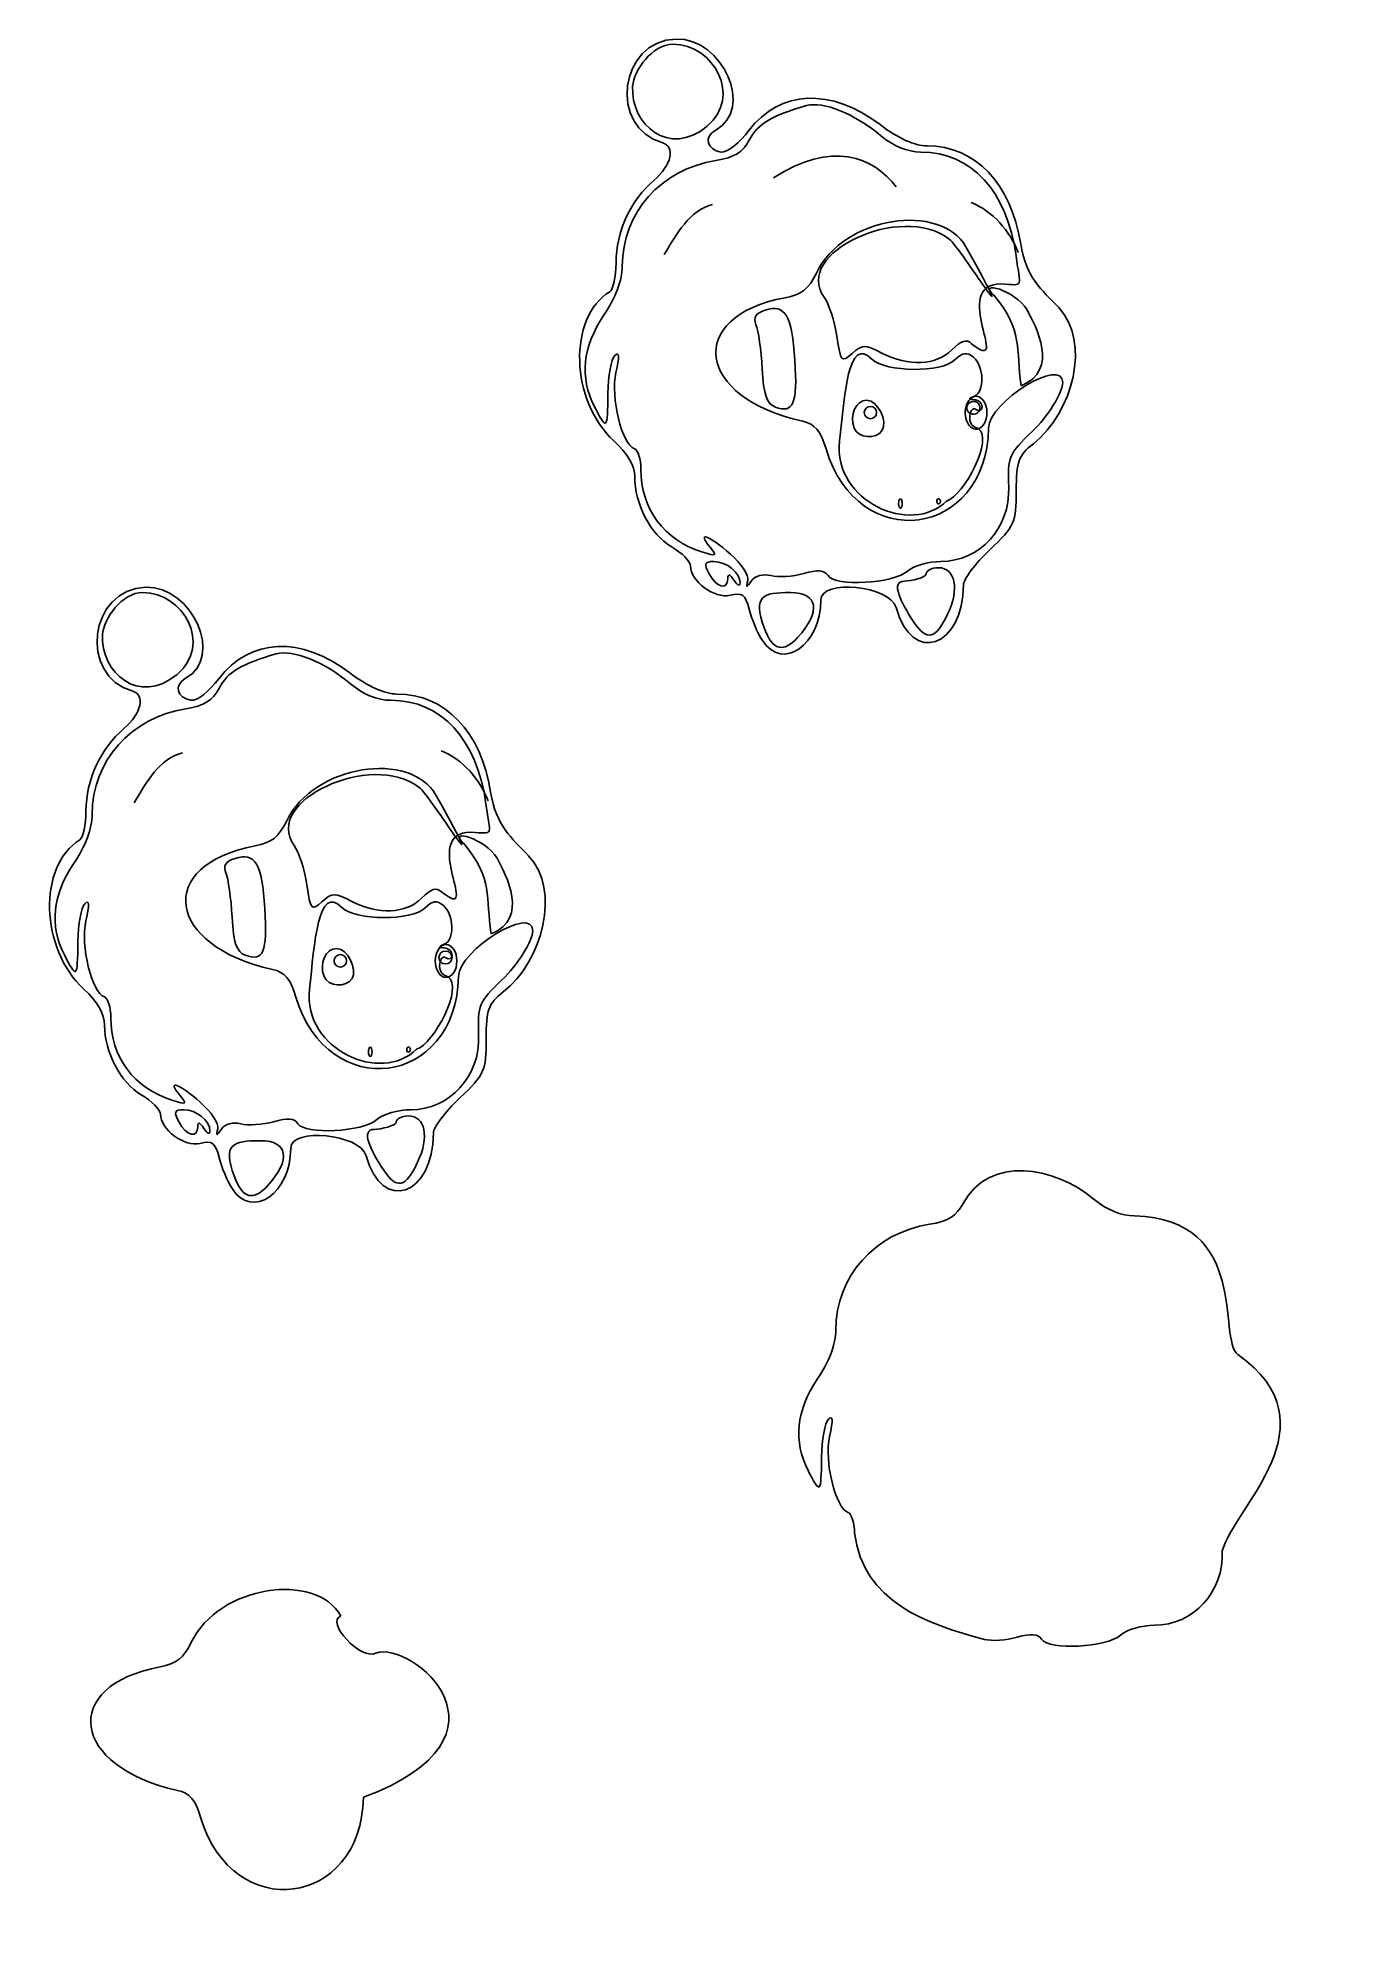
# Model space of a CAD drawing. Extents: x 161 to 871, y 273 to 619.
# Drawn here: x 633.5 to 871.3, y 273.1 to 618.6 of the extents above.
import ezdxf

# ---------------------------------------------------------------- set-up
doc = ezdxf.new("R2010")
doc.units = 0
doc.layers.add('Layer_1', color=7, linetype='CONTINUOUS')

msp = doc.modelspace()

# ---------------------------------------------------------------- linework, layer by layer
at = {"layer": 'Layer_1', "color": 7}
for points in [[(756.073962, 602.456258)], [(814.663009, 568.802466)], [(772.138879, 559.557014)], [(805.319974, 552.973084)], [(787.109593, 549.991389)], [(804.828087, 552.038829)], [(782.975546, 547.150819)], [(791.455995, 534.204084)], [(798.459866, 534.227876)], [(799.89224, 533.800091)], [(759.857355, 519.597128)], [(767.726651, 520.137609)], [(800.114068, 513.093146)], [(766.192391, 508.234762)], [(772.642029, 508.802882)], [(659.0016, 502.055065)], [(717.590665, 468.401272)], [(675.066529, 459.15582)], [(690.037228, 449.590195)], [(685.903181, 446.749625)], [(662.785002, 419.195934)], [(670.654318, 419.736416)], [(703.041704, 412.691953)], [(669.120038, 407.833569)], [(675.569679, 408.401688)], [(806.847449, 325.324176)], [(693.139578, 296.401776)]]:
    msp.add_lwpolyline(points, close=True, dxfattribs=at)
msp.add_lwpolyline([(702.820006, 433.398898), (702.819865, 433.398869)], dxfattribs=at)
for points in [[(750.36729, 618.403507), (758.928005, 618.646918), (764.698252, 605.548233), (757.637572, 601.733395)], [(747.9447, 599.37035), (737.95557, 602.208369), (739.938192, 618.106983), (750.36729, 618.403507)], [(749.788126, 617.44731), (746.030951, 617.445071), (742.592551, 612.65418), (742.424542, 609.756321)], [(756.073962, 602.456258), (762.565966, 607.887156), (757.250323, 617.451761), (749.788126, 617.44731)], [(742.424542, 609.756321), (742.020593, 602.788989), (749.096014, 596.618844), (756.073962, 602.456258)], [(763.712651, 601.654564), (769.4169, 609.133209), (778.790047, 609.55149), (787.731403, 602.7264)], [(774.243553, 606.208819), (767.98705, 604.452132), (765.295004, 602.84418), (763.813259, 599.978778)], [(787.841739, 600.725906), (783.100443, 604.724088), (777.293994, 607.065307), (774.243553, 606.208819)], [(757.637572, 601.733395), (755.396271, 600.522435), (756.039373, 598.139206), (758.568861, 597.713244)], [(758.568861, 597.713244), (759.728222, 597.517937), (762.059254, 599.486825), (763.712651, 601.654564)], [(787.731403, 602.7264), (790.992085, 600.237468), (794.073572, 598.849483), (796.338658, 598.849483)], [(746.340868, 592.540044), (749.57777, 595.311676), (750.278628, 598.707269), (747.9447, 599.37035)], [(763.813259, 599.978778), (762.616276, 597.664091), (761.068202, 596.700369), (757.675426, 596.157846)], [(768.237208, 592.993389), (778.74914, 599.938157), (786.677973, 596.784472), (790.658734, 591.315364)], [(795.227267, 597.708879), (792.762469, 597.711628), (790.151343, 598.778306), (787.841739, 600.725906)], [(796.338658, 598.849483), (805.156594, 598.849483), (811.740515, 591.961238), (813.488111, 580.907339)], [(757.675426, 596.157846), (747.584895, 594.544309), (740.523971, 586.580031), (740.523971, 576.812098)], [(812.6373, 578.703175), (811.014707, 590.566252), (804.481186, 597.698589), (795.227267, 597.708879)], [(739.387726, 577.440425), (739.387726, 583.142173), (742.085634, 588.896476), (746.340868, 592.540044)], [(748.21301, 578.917672), (750.448304, 582.689622), (752.849008, 587.063792), (757.051815, 588.092088)], [(800.410643, 581.76258), (791.650417, 588.548693), (771.616692, 579.183591), (777.511874, 571.121461)], [(776.078237, 575.539285), (781.079587, 586.027219), (798.902444, 588.534066), (803.468769, 580.342252)], [(804.427209, 588.479726), (808.469544, 586.781575), (811.45696, 583.327871), (813.050668, 579.30531)], [(803.468769, 580.342252), (814.830959, 559.958882), (802.586928, 580.076646), (800.410643, 581.76258)], [(813.488111, 580.907339), (814.471571, 574.686765), (817.297943, 572.535723), (820.44953, 569.216069)], [(738.235256, 572.137937), (738.869117, 572.529685), (739.387726, 574.915805), (739.387726, 577.440425)], [(809.889293, 573.557726), (814.253771, 573.295521), (813.4502, 572.759802), (812.6373, 578.703175)], [(740.523971, 576.812098), (740.523971, 574.267323), (739.293568, 571.0068), (737.115267, 567.779159)], [(770.367288, 571.03662), (773.331097, 571.592636), (774.717452, 572.685676), (776.078237, 575.539285)], [(804.493984, 562.603493), (812.116871, 556.695468), (800.321304, 573.450661), (809.889293, 573.557726)], [(814.663009, 568.802466), (812.560728, 572.412643), (805.401346, 574.345587), (808.576007, 571.486706)], [(739.002478, 544.797666), (730.976374, 552.179452), (730.549596, 567.38795), (738.235256, 572.137937)], [(773.57137, 548.414504), (754.022248, 552.705874), (751.916234, 567.575206), (770.367288, 571.03662)], [(777.511874, 571.121461), (778.364838, 569.954948), (779.40093, 566.745194), (779.8143, 563.988643)], [(808.576007, 571.486706), (814.049178, 564.925521), (812.561956, 561.711827), (813.559853, 554.915027)], [(737.115267, 567.779159), (733.25793, 562.063663), (732.689161, 556.3908), (735.440094, 551.071077)], [(766.689568, 568.749487), (764.940087, 568.194236), (764.450362, 567.416296), (765.009128, 566.080101)], [(772.138879, 559.557014), (771.611817, 567.834378), (770.375778, 569.919458), (766.689568, 568.749487)], [(813.559853, 554.915027), (820.668617, 557.778076), (816.289084, 565.732687), (814.663009, 568.802466)], [(820.44953, 569.216069), (826.38919, 562.959638), (823.066549, 550.00732), (815.806704, 544.294431)], [(765.009128, 566.080101), (765.442848, 565.042932), (765.953575, 561.402), (766.144074, 557.989172)], [(779.8143, 563.988643), (780.523257, 559.260992), (780.681135, 559.081077), (782.598186, 560.815965)], [(786.238551, 559.790022), (781.847447, 564.181143), (781.247741, 553.201483), (780.323573, 544.795824)], [(800.858032, 561.467254), (802.593374, 563.202595), (803.584996, 563.512479), (804.493984, 562.603493)], [(737.904679, 553.49742), (737.952613, 556.675625), (738.521833, 559.805981), (739.169586, 560.453726)], [(739.169586, 560.453726), (739.982407, 561.266561), (740.045724, 560.294135), (739.373936, 557.315631)], [(782.598186, 560.815965), (784.453958, 562.495408), (784.930666, 562.499972), (788.086086, 560.868123)], [(801.514071, 559.688542), (799.091544, 557.266025), (788.693454, 557.335049), (786.238551, 559.790022)], [(788.086086, 560.868123), (792.905417, 558.375931), (798.005996, 558.615203), (800.858032, 561.467254)], [(804.841617, 560.117537), (803.621503, 561.130157), (802.857124, 561.031597), (801.514071, 559.688542)], [(805.005289, 553.016324), (806.918944, 553.788454), (806.810715, 558.483335), (804.841617, 560.117537)], [(821.196822, 555.501543), (821.196822, 560.299465), (807.714054, 552.001861), (807.611607, 547.150819)], [(739.373936, 557.315631), (738.349356, 552.772772), (740.442543, 544.14788), (742.756859, 543.376431)], [(766.144074, 557.989172), (766.410219, 553.221439), (766.970376, 551.606287), (768.562313, 551.016737)], [(768.562313, 551.016737), (771.884563, 549.786331), (772.645351, 551.60297), (772.138879, 559.557014)], [(735.440094, 551.071077), (737.719846, 546.662523), (737.802802, 546.744189), (737.904679, 553.49742)], [(805.319974, 552.973084), (804.515605, 552.973084), (803.790439, 552.240506), (803.48262, 551.116948)], [(804.177958, 552.49302), (804.064402, 552.591099), (804.340157, 552.747855), (805.005289, 553.016324)], [(806.726224, 552.092418), (806.353264, 552.656299), (805.847421, 552.973084), (805.319974, 552.973084)], [(815.556243, 546.491055), (818.453293, 549.246954), (821.196822, 553.68017), (821.196822, 555.501543)], [(782.975546, 547.150819), (782.057387, 549.543487), (783.309852, 552.263868), (785.329603, 552.263868)], [(785.973356, 551.127628), (785.348427, 551.127628), (784.837123, 550.616315), (784.837123, 549.991389)], [(784.837123, 549.991389), (784.837123, 549.366463), (785.348427, 548.85515), (785.973356, 548.85515)], [(785.329603, 552.263868), (787.317276, 552.263868), (789.138289, 548.369518), (788.136517, 546.748611)], [(787.109593, 549.991389), (787.109593, 550.616315), (786.598285, 551.127628), (785.973356, 551.127628)], [(785.973356, 548.85515), (786.598285, 548.85515), (787.109593, 549.366463), (787.109593, 549.991389)], [(803.48262, 551.116948), (803.174802, 549.993391), (803.34495, 548.70012), (803.913725, 547.840186)], [(803.714482, 551.315411), (803.527916, 550.877512), (803.631041, 550.373467), (803.975771, 550.038314)], [(804.828087, 552.038829), (804.340565, 552.038829), (803.901048, 551.753311), (803.714482, 551.315411)], [(803.975771, 550.038314), (804.3205, 549.70316), (804.838946, 549.602899), (805.289357, 549.784283)], [(804.153115, 549.016894), (804.153115, 550.251553), (804.66442, 550.945729), (805.289349, 550.559509)], [(805.005289, 552.353556), (804.534177, 552.38332), (804.2584, 552.423572), (804.177958, 552.49302)], [(805.680403, 551.695595), (805.454355, 551.915364), (805.147768, 552.038829), (804.828087, 552.038829)], [(806.425583, 551.060561), (806.425583, 551.722394), (805.786452, 552.304261), (805.005289, 552.353556)], [(805.289349, 550.559509), (805.914278, 550.173288), (806.425583, 550.398784), (806.425583, 551.060561)], [(805.289357, 549.784283), (805.739768, 549.965667), (806.033444, 550.392975), (806.033444, 550.866954)], [(806.033444, 550.866954), (806.033444, 551.177755), (805.906451, 551.475826), (805.680403, 551.695595)], [(806.081031, 547.188398), (806.824172, 547.653791), (807.308712, 548.750173), (807.308712, 549.966302)], [(807.308712, 549.966302), (807.308712, 550.763751), (807.099185, 551.528537), (806.726224, 552.092418)], [(777.835363, 543.341225), (776.838543, 546.668334), (775.778051, 547.930091), (773.57137, 548.414504)], [(807.611607, 547.150819), (807.184097, 526.90748), (783.66073, 523.89788), (777.835363, 543.341225)], [(788.136517, 546.748611), (787.072008, 545.026195), (783.706484, 545.246022), (782.975546, 547.150819)], [(799.892235, 533.800063), (803.091144, 534.733427), (808.64782, 545.275757), (805.673854, 547.100617)], [(803.913725, 547.840186), (804.4825, 546.980253), (805.337891, 546.723005), (806.081031, 547.188398)], [(805.673854, 547.100617), (804.892691, 547.361972), (804.153115, 547.782236), (804.153115, 549.016894)], [(811.295362, 536.354646), (811.067825, 541.82778), (811.343494, 542.483575), (815.556243, 546.491055)], [(742.796433, 538.227808), (742.796433, 540.26589), (741.512611, 542.489046), (739.002478, 544.797666)], [(742.756859, 543.376431), (743.403555, 543.160998), (743.932672, 541.476765), (743.932672, 539.633991)], [(780.323573, 544.795824), (779.097719, 533.646198), (793.539765, 527.390277), (799.89224, 533.800091)], [(815.806704, 544.294431), (813.074309, 542.144268), (812.674877, 541.041676), (812.674877, 535.649414)], [(743.932672, 539.633991), (743.932672, 532.296822), (748.11511, 526.694372), (755.286111, 524.425861)], [(749.501229, 525.44812), (745.71702, 527.683521), (742.796433, 533.250312), (742.796433, 538.227808)], [(798.862153, 522.721757), (805.996613, 522.721757), (811.606411, 528.872854), (811.295362, 536.354646)], [(812.674877, 535.649414), (812.674877, 529.856476), (812.372017, 529.180668), (807.845876, 524.87365)], [(791.14666, 533.677023), (791.094836, 533.357982), (791.123482, 532.990749), (791.21924, 532.746566)], [(791.455995, 534.204084), (791.320572, 534.204084), (791.198484, 533.996064), (791.14666, 533.677023)], [(791.21924, 532.746566), (791.314998, 532.502382), (791.459011, 532.429335), (791.584125, 532.561486)], [(791.692749, 533.954014), (791.629958, 534.114131), (791.544795, 534.204084), (791.455995, 534.204084)], [(791.584125, 532.561486), (791.709239, 532.693638), (791.790816, 533.004962), (791.790816, 533.35029)], [(791.790816, 533.35029), (791.790816, 533.57673), (791.75554, 533.793896), (791.692749, 533.954014)], [(798.150531, 533.931005), (798.098707, 533.751303), (798.127353, 533.544456), (798.223111, 533.406918)], [(798.459866, 534.227876), (798.324443, 534.227876), (798.202355, 534.110707), (798.150531, 533.931005)], [(798.223111, 533.406918), (798.318869, 533.26938), (798.462882, 533.228235), (798.587996, 533.302671)], [(798.794687, 533.74697), (798.794687, 534.012567), (798.644782, 534.227876), (798.459866, 534.227876)], [(798.587996, 533.302671), (798.71311, 533.377106), (798.794687, 533.552462), (798.794687, 533.74697)], [(753.022545, 521.908668), (753.022545, 522.711326), (751.437952, 524.304085), (749.501229, 525.44812)], [(756.567278, 525.398343), (754.110814, 528.358195), (756.351476, 527.572035), (760.331341, 524.077682)], [(755.286111, 524.425861), (757.822632, 523.623458), (757.956172, 523.724825), (756.567278, 525.398343)], [(760.280417, 516.541946), (757.449332, 515.831414), (753.022545, 519.104721), (753.022545, 521.908668)], [(757.30026, 522.721757), (755.567155, 522.721757), (755.42042, 522.33806), (756.431252, 520.449279)], [(762.095027, 518.801754), (762.122239, 520.660488), (759.600873, 522.721757), (757.30026, 522.721757)], [(760.331341, 524.077682), (762.328925, 522.323773), (763.76359, 520.150734), (763.519484, 519.248665)], [(792.669478, 520.907641), (793.771994, 521.905408), (796.558697, 522.721757), (798.862153, 522.721757)], [(807.845876, 524.87365), (805.189929, 522.34628), (803.016879, 519.481417), (803.016879, 518.507263)], [(756.431252, 520.449279), (757.787343, 517.915417), (759.830528, 517.407194), (759.857355, 519.597128)], [(759.857355, 519.597128), (759.868977, 520.543984), (760.241897, 520.449279), (760.976189, 519.313068)], [(760.976189, 519.313068), (761.581981, 518.37565), (762.085457, 518.145562), (762.095027, 518.801754)], [(763.519484, 519.248665), (763.14524, 517.865726), (763.249116, 517.856797), (764.182094, 519.191972)], [(764.182094, 519.191972), (764.833059, 520.123436), (766.292196, 520.512718), (767.726651, 520.137609)], [(767.726646, 520.137581), (769.067612, 519.786907), (771.778162, 519.962683), (773.750092, 520.528252)], [(773.750092, 520.528252), (776.31889, 521.264976), (777.582252, 521.15794), (778.206019, 520.150734)], [(790.671668, 514.299628), (789.599052, 518.310283), (776.883478, 519.569887), (776.883478, 515.665474)], [(778.206019, 520.150734), (779.472431, 518.10582), (790.193472, 518.666882), (792.669478, 520.907641)], [(792.20236, 519.123657), (789.629511, 519.123657), (791.431506, 515.394255), (793.916254, 511.64348)], [(803.016879, 518.507263), (803.016879, 506.928869), (793.509528, 503.688472), (790.671668, 514.299628)], [(796.199471, 520.449279), (796.199471, 519.824353), (793.359051, 519.123657), (792.20236, 519.123657)], [(798.395372, 521.585518), (797.187626, 521.585518), (796.199471, 521.074233), (796.199471, 520.449279)], [(800.114074, 513.093146), (802.321393, 517.744715), (801.544085, 521.585518), (798.395372, 521.585518)], [(650.872346, 498.969156), (640.883225, 501.807175), (642.865833, 517.705795), (653.29492, 518.002328)], [(652.715773, 517.046117), (648.958592, 517.043877), (645.520195, 512.252986), (645.352186, 509.355128)], [(659.0016, 502.055065), (665.493619, 507.485962), (660.177978, 517.050567), (652.715773, 517.046117)], [(653.29492, 518.002328), (661.855635, 518.245824), (667.625896, 505.147039), (660.565219, 501.332202)], [(763.748765, 514.002728), (763.089069, 516.684387), (762.516896, 517.103291), (760.280417, 516.541946)], [(771.325481, 517.040589), (766.217183, 517.040589), (764.392133, 516.435449), (766.506626, 510.587915)], [(776.883478, 515.665474), (776.883478, 507.417704), (769.872662, 502.54492), (766.192391, 508.234762)], [(772.642029, 508.802882), (776.975567, 513.611575), (776.427542, 517.040589), (771.325481, 517.040589)], [(766.192391, 508.234762), (765.282912, 509.64086), (764.183279, 512.236431), (763.748765, 514.002728)], [(793.916254, 511.64348), (796.285103, 508.06766), (797.909638, 508.447644), (800.114068, 513.093146)], [(645.352186, 509.355128), (644.948249, 502.387795), (652.023666, 496.21765), (659.0016, 502.055065)], [(666.64029, 501.25337), (672.344532, 508.732016), (681.717685, 509.150296), (690.659036, 502.325206)], [(766.506626, 510.587915), (768.068623, 506.268283), (770.157981, 506.046472), (772.642029, 508.802882)], [(677.171197, 505.807625), (670.91468, 504.050939), (668.222646, 502.442986), (666.740891, 499.577584)], [(690.769389, 500.324712), (686.028076, 504.322894), (680.221644, 506.664113), (677.171197, 505.807625)], [(660.565219, 501.332202), (658.323921, 500.121241), (658.967017, 497.738013), (661.496513, 497.31205)], [(661.496513, 497.31205), (662.655855, 497.116743), (664.986898, 499.085631), (666.64029, 501.25337)], [(690.659036, 502.325206), (693.919729, 499.836274), (697.001216, 498.44829), (699.266296, 498.44829)], [(649.268504, 492.13885), (652.505414, 494.910482), (653.20628, 498.306076), (650.872346, 498.969156)], [(666.740891, 499.577584), (665.543906, 497.262898), (663.995849, 496.299175), (660.603061, 495.756652)], [(698.154917, 497.307685), (695.690107, 497.310435), (693.078973, 498.377112), (690.769389, 500.324712)], [(699.266296, 498.44829), (708.084227, 498.44829), (714.668145, 491.560044), (716.415761, 480.506145)], [(660.603061, 495.756652), (650.512545, 494.143115), (643.451613, 486.178838), (643.451613, 476.410904)], [(715.564942, 478.301981), (713.942362, 490.165058), (707.408816, 497.297395), (698.154917, 497.307685)], [(642.315373, 477.039231), (642.315373, 482.74098), (645.013276, 488.495282), (649.268504, 492.13885)], [(651.140646, 478.516479), (653.375934, 482.288428), (655.776652, 486.662598), (659.979468, 487.690894)], [(703.338293, 481.361386), (694.578047, 488.147499), (674.544331, 478.782397), (680.439515, 470.720268)], [(679.005893, 475.138091), (684.007228, 485.626025), (701.830091, 488.132872), (706.396422, 479.941058)], [(707.354844, 488.078532), (711.397191, 486.380381), (714.384595, 482.926677), (715.978318, 478.904117)], [(706.396422, 479.941058), (717.758589, 459.557688), (705.514564, 479.675452), (703.338293, 481.361386)], [(716.415761, 480.506145), (717.399213, 474.285572), (720.225581, 472.134529), (723.377169, 468.814876)], [(641.162891, 471.736743), (641.796746, 472.128491), (642.315373, 474.514611), (642.315373, 477.039231)], [(712.816923, 473.156532), (717.181427, 472.894328), (716.377833, 472.358608), (715.564942, 478.301981)], [(643.451613, 476.410904), (643.451613, 473.866129), (642.221206, 470.605606), (640.042923, 467.377965)], [(673.294932, 470.635427), (676.258753, 471.191443), (677.645093, 472.284482), (679.005893, 475.138091)], [(717.590665, 468.401272), (715.488378, 472.011449), (708.328998, 473.944394), (711.50366, 471.085512)], [(641.930117, 444.396472), (633.904016, 451.778258), (633.477231, 466.986756), (641.162891, 471.736743)], [(676.499017, 448.01331), (656.949883, 452.30468), (654.843883, 467.174013), (673.294932, 470.635427)], [(680.439515, 470.720268), (681.292488, 469.553754), (682.32858, 466.344), (682.741956, 463.587449)], [(707.421628, 462.202299), (715.044501, 456.294274), (703.248945, 473.049468), (712.816923, 473.156532)], [(711.50366, 471.085512), (716.976822, 464.524328), (715.489597, 461.310633), (716.487506, 454.513833)], [(640.042923, 467.377965), (636.185565, 461.662469), (635.616794, 455.989606), (638.367732, 450.669883)], [(669.617206, 468.348293), (667.86772, 467.793043), (667.378006, 467.015102), (667.936772, 465.678907)], [(675.066529, 459.15582), (674.539455, 467.433184), (673.303408, 469.518265), (669.617206, 468.348293)], [(716.487506, 454.513833), (723.596258, 457.376882), (719.216731, 465.331493), (717.590665, 468.401272)], [(723.377169, 468.814876), (729.316828, 462.558444), (725.994198, 449.606126), (718.734359, 443.893238)], [(667.936772, 465.678907), (668.370501, 464.641739), (668.881219, 461.000806), (669.071707, 457.587978)], [(682.741956, 463.587449), (683.450901, 458.859798), (683.608791, 458.679883), (685.525833, 460.414772)], [(689.166312, 459.388828), (684.775191, 463.77995), (684.175493, 452.80029), (683.251342, 444.39463)], [(703.785685, 461.06606), (705.521027, 462.801402), (706.512643, 463.111285), (707.421628, 462.202299)], [(640.832315, 453.096227), (640.88022, 456.274431), (641.449474, 459.404787), (642.097219, 460.052532)], [(642.097219, 460.052532), (642.910054, 460.865367), (642.97338, 459.892942), (642.301597, 456.914438)], [(685.525833, 460.414772), (687.381591, 462.094214), (687.858321, 462.098778), (691.013735, 460.466929)], [(691.013735, 460.466929), (695.833058, 457.974737), (700.933635, 458.214009), (703.785685, 461.06606)], [(707.769383, 459.716343), (706.549266, 460.728964), (705.784876, 460.630403), (704.44182, 459.287348)], [(707.932942, 452.615131), (709.846583, 453.38726), (709.738356, 458.082142), (707.769383, 459.716343)], [(724.124466, 455.10035), (724.124466, 459.898271), (710.641701, 451.600668), (710.539257, 446.749625)], [(642.301597, 456.914438), (641.277014, 452.371578), (643.370202, 443.746687), (645.68452, 442.975238)], [(669.071707, 457.587978), (669.33788, 452.820246), (669.898006, 451.205093), (671.489943, 450.615543)], [(671.489943, 450.615543), (674.812205, 449.385137), (675.572995, 451.201776), (675.066529, 459.15582)], [(704.44182, 459.287348), (702.019304, 456.864831), (691.6212, 456.933855), (689.166312, 459.388828)], [(638.367732, 450.669883), (640.647496, 446.261329), (640.730438, 446.342995), (640.832315, 453.096227)], [(707.105594, 452.091827), (706.991924, 452.189906), (707.267735, 452.346661), (707.932942, 452.615131)], [(718.48389, 446.089861), (721.380926, 448.845761), (724.124466, 453.278976), (724.124466, 455.10035)], [(685.903181, 446.749625), (684.985039, 449.142293), (686.237499, 451.862674), (688.257241, 451.862674)], [(688.900989, 450.726435), (688.276063, 450.726435), (687.764778, 450.215121), (687.764778, 449.590195)], [(687.764778, 449.590195), (687.764778, 448.965269), (688.276063, 448.453956), (688.900989, 448.453956)], [(688.257241, 451.862674), (690.244923, 451.862674), (692.065928, 447.968324), (691.064164, 446.347417)], [(690.037228, 449.590195), (690.037228, 450.215121), (689.525915, 450.726435), (688.900989, 450.726435)], [(688.900989, 448.453956), (689.525915, 448.453956), (690.037228, 448.965269), (690.037228, 449.590195)], [(706.258885, 449.565109), (706.258885, 451.225701), (707.149276, 452.571874), (708.247616, 452.571874)], [(708.247616, 446.558315), (707.149276, 446.558315), (706.258885, 447.904517), (706.258885, 449.565109)], [(706.952154, 450.197858), (706.952154, 450.845065), (707.491814, 451.369729), (708.157531, 451.369729)], [(708.157531, 449.025987), (707.491814, 449.025987), (706.952154, 449.550652), (706.952154, 450.197858)], [(707.080762, 448.615701), (707.080762, 449.850359), (707.592076, 450.544535), (708.217002, 450.158315)], [(707.932942, 451.952362), (707.461824, 451.982126), (707.186041, 452.022378), (707.105594, 452.091827)], [(709.353213, 450.659367), (709.353213, 451.3212), (708.714085, 451.903068), (707.932942, 451.952362)], [(708.157531, 451.369729), (708.823219, 451.369729), (709.362879, 450.845065), (709.362879, 450.197858)], [(709.362879, 450.197858), (709.362879, 449.550652), (708.823219, 449.025987), (708.157531, 449.025987)], [(708.217002, 450.158315), (708.841928, 449.772094), (709.353213, 449.997591), (709.353213, 450.659367)], [(708.247616, 452.571874), (709.345956, 452.571874), (710.236346, 451.225701), (710.236346, 449.565109)], [(710.236346, 449.565109), (710.236346, 447.904517), (709.345956, 446.558315), (708.247616, 446.558315)], [(680.763005, 442.940031), (679.766173, 446.26714), (678.705704, 447.528898), (676.499017, 448.01331)], [(710.539257, 446.749625), (710.111735, 426.506287), (686.588372, 423.496687), (680.763005, 442.940031)], [(691.064164, 446.347417), (689.999641, 444.625002), (686.634123, 444.844828), (685.903181, 446.749625)], [(702.819865, 433.398869), (706.018791, 434.332233), (711.575461, 444.874564), (708.601493, 446.699424)], [(708.601493, 446.699424), (707.820321, 446.960778), (707.080762, 447.381043), (707.080762, 448.615701)], [(714.222992, 435.953452), (713.99537, 441.426586), (714.271181, 442.082381), (718.48389, 446.089861)], [(645.724063, 437.826614), (645.724063, 439.864696), (644.440252, 442.087852), (641.930117, 444.396472)], [(645.68452, 442.975238), (646.331216, 442.759805), (646.860331, 441.075572), (646.860331, 439.232797)], [(683.251342, 444.39463), (682.025471, 433.245005), (696.467509, 426.989083), (702.820006, 433.398898)], [(718.734359, 443.893238), (716.001959, 441.743074), (715.602529, 440.640482), (715.602529, 435.24822)], [(646.860331, 439.232797), (646.860331, 431.895628), (651.042794, 426.293178), (658.213795, 424.024668)], [(652.428879, 425.046926), (648.644655, 427.282328), (645.724063, 432.849118), (645.724063, 437.826614)], [(701.789783, 422.320564), (708.924246, 422.320564), (714.534066, 428.47166), (714.222992, 435.953452)], [(694.048819, 432.949096), (694.048819, 433.420639), (694.198772, 433.802891), (694.383647, 433.802891)], [(694.383647, 432.095301), (694.198828, 432.095301), (694.048819, 432.477553), (694.048819, 432.949096)], [(694.383647, 433.802891), (694.568466, 433.802891), (694.718447, 433.420639), (694.718447, 432.949096)], [(694.718447, 432.949096), (694.718447, 432.477553), (694.568494, 432.095301), (694.383647, 432.095301)], [(701.05269, 433.345748), (701.05269, 433.611354), (701.202643, 433.826674), (701.387518, 433.826674)], [(701.387518, 432.86485), (701.202699, 432.86485), (701.05269, 433.08), (701.05269, 433.345748)], [(701.387518, 433.826674), (701.572337, 433.826674), (701.722346, 433.611241), (701.722318, 433.345748)], [(701.722318, 433.345748), (701.722318, 433.080142), (701.572365, 432.86485), (701.387518, 432.86485)], [(715.602529, 435.24822), (715.602529, 429.455282), (715.299647, 428.779474), (710.773512, 424.472457)], [(655.950189, 421.507474), (655.950189, 422.310132), (654.365594, 423.902891), (652.428879, 425.046926)], [(659.494942, 424.99715), (657.038494, 427.957002), (659.279225, 427.170841), (663.259011, 423.676488)], [(658.213795, 424.024668), (660.750293, 423.222265), (660.883833, 423.323631), (659.494942, 424.99715)], [(660.227896, 422.320564), (658.494794, 422.320564), (658.348072, 421.936866), (659.358907, 420.048085)], [(665.022671, 418.400561), (665.051017, 420.259294), (662.528523, 422.320564), (660.227896, 422.320564)], [(663.259011, 423.676488), (665.256586, 421.92258), (666.691257, 419.74954), (666.447165, 418.847471)], [(695.597131, 420.506447), (696.699638, 421.504214), (699.48635, 422.320564), (701.789783, 422.320564)], [(710.773512, 424.472457), (708.117562, 421.945087), (705.944523, 419.080224), (705.944523, 418.106069)], [(663.208072, 416.140753), (660.37697, 415.43022), (655.950189, 418.703528), (655.950189, 421.507474)], [(659.358907, 420.048085), (660.714973, 417.514224), (662.758157, 417.006), (662.785002, 419.195934)], [(662.785002, 419.195934), (662.79634, 420.142791), (663.16955, 420.048085), (663.903836, 418.911874)], [(663.903836, 418.911874), (664.509628, 417.974457), (665.01309, 417.744369), (665.022671, 418.400561)], [(666.447165, 418.847471), (666.072907, 417.464532), (666.17674, 417.455603), (667.109764, 418.790778)], [(667.109764, 418.790778), (667.76074, 419.722243), (669.219874, 420.111524), (670.654318, 419.736416)], [(670.65429, 419.736387), (671.995247, 419.385713), (674.705792, 419.56149), (676.677742, 420.127058)], [(676.677742, 420.127058), (679.246526, 420.863783), (680.509899, 420.756746), (681.133663, 419.74954)], [(693.599301, 413.898435), (692.526699, 417.90909), (679.811131, 419.168693), (679.811131, 415.26428)], [(681.133663, 419.74954), (682.400069, 417.704627), (693.121124, 418.265688), (695.597131, 420.506447)], [(695.130009, 418.722463), (692.557143, 418.722463), (694.359156, 414.993061), (696.843893, 411.242287)], [(705.944523, 418.106069), (705.944523, 406.527676), (696.437178, 403.287279), (693.599301, 413.898435)], [(699.127115, 420.048085), (699.127115, 419.423159), (696.286687, 418.722463), (695.130009, 418.722463)], [(701.323002, 421.184324), (700.115272, 421.184324), (699.127115, 420.673039), (699.127115, 420.048085)], [(703.041704, 412.691953), (705.249043, 417.343521), (704.471726, 421.184324), (701.323002, 421.184324)], [(666.676403, 413.601534), (666.016724, 416.283194), (665.444551, 416.702098), (663.208072, 416.140753)], [(674.253128, 416.639395), (669.144813, 416.639395), (667.319783, 416.034255), (669.434258, 410.186721)], [(679.811131, 415.26428), (679.811131, 407.01651), (672.800315, 402.143726), (669.120038, 407.833569)], [(675.569679, 408.401688), (679.9032, 413.210381), (679.355178, 416.639395), (674.253128, 416.639395)], [(669.120038, 407.833569), (668.210542, 409.239666), (667.110926, 411.835238), (666.676403, 413.601534)], [(696.843893, 411.242287), (699.21275, 407.666466), (700.837285, 408.04645), (703.041704, 412.691953)], [(826.962491, 405.912472), (819.597033, 412.018923), (807.72222, 413.982709), (802.934022, 405.165345)], [(669.434258, 410.186721), (670.996261, 405.86709), (673.085622, 405.645279), (675.569679, 408.401688)], [(802.934022, 405.165345), (801.737036, 402.850658), (800.188951, 401.886935), (796.796192, 401.344413)], [(834.348019, 402.895446), (831.883238, 402.898224), (829.272104, 403.964872), (826.962491, 405.912472)], [(796.796192, 401.344413), (786.705647, 399.730876), (779.644743, 391.766598), (779.644743, 381.998665)], [(853.282545, 377.516296), (849.411893, 380.284498), (855.676431, 402.219298), (834.348019, 402.895446)], [(779.644743, 381.998665), (779.644743, 379.45389), (778.414337, 376.193367), (776.236025, 372.965726)], [(850.416123, 341.541213), (852.57292, 349.591209), (871.282091, 364.64349), (853.282545, 377.516296)], [(776.236025, 372.965726), (772.378696, 367.25023), (771.809924, 361.577367), (774.560863, 356.257644)], [(778.29035, 365.640293), (779.103156, 366.453128), (779.166482, 365.480702), (778.494728, 362.502198)], [(777.025446, 358.683987), (777.073351, 361.862192), (777.642605, 364.992548), (778.29035, 365.640293)], [(778.494728, 362.502198), (777.470145, 357.959339), (779.563332, 349.334447), (781.87765, 348.562998)], [(774.560863, 356.257644), (776.840598, 351.84909), (776.923569, 351.930756), (777.025446, 358.683987)], [(781.87765, 348.562998), (782.524346, 348.347565), (783.053461, 346.663332), (783.053461, 344.820557)], [(783.053461, 344.820557), (784.649565, 332.179172), (796.231219, 328.129597), (806.847449, 325.324176)], [(837.982913, 327.908324), (845.117376, 327.908324), (850.727169, 334.05942), (850.416123, 341.541213)], [(661.606186, 324.790243), (666.60755, 335.278176), (684.430413, 337.785024), (688.996715, 329.593209)], [(688.996715, 329.593209), (686.054891, 328.573247), (692.653691, 321.374296), (695.417244, 322.808683)], [(655.895254, 320.287578), (658.859046, 320.843594), (660.245414, 321.936633), (661.606186, 324.790243)], [(695.417244, 322.808683), (701.922444, 325.145225), (723.092882, 307.650161), (693.139578, 296.401776)], [(806.847392, 325.324148), (808.188378, 324.973474), (810.898923, 325.14925), (812.870844, 325.714819)], [(812.870844, 325.714819), (815.439657, 326.451543), (816.703002, 326.344507), (817.326765, 325.337301)], [(817.326765, 325.337301), (818.5932, 323.292387), (829.314227, 323.853449), (831.790233, 326.094208)], [(831.790233, 326.094208), (832.89274, 327.091975), (835.679452, 327.908324), (837.982913, 327.908324)], [(659.099339, 297.665461), (639.550205, 301.956831), (637.444176, 316.826164), (655.895254, 320.287578)], [(663.363326, 292.592183), (662.366494, 295.919291), (661.305997, 297.181049), (659.099339, 297.665461)], [(693.139578, 296.401776), (692.712057, 276.158438), (669.188693, 273.148838), (663.363326, 292.592183)]]:
    msp.add_open_spline(points, degree=3, dxfattribs=at)

doc.saveas('drawing.dxf')
